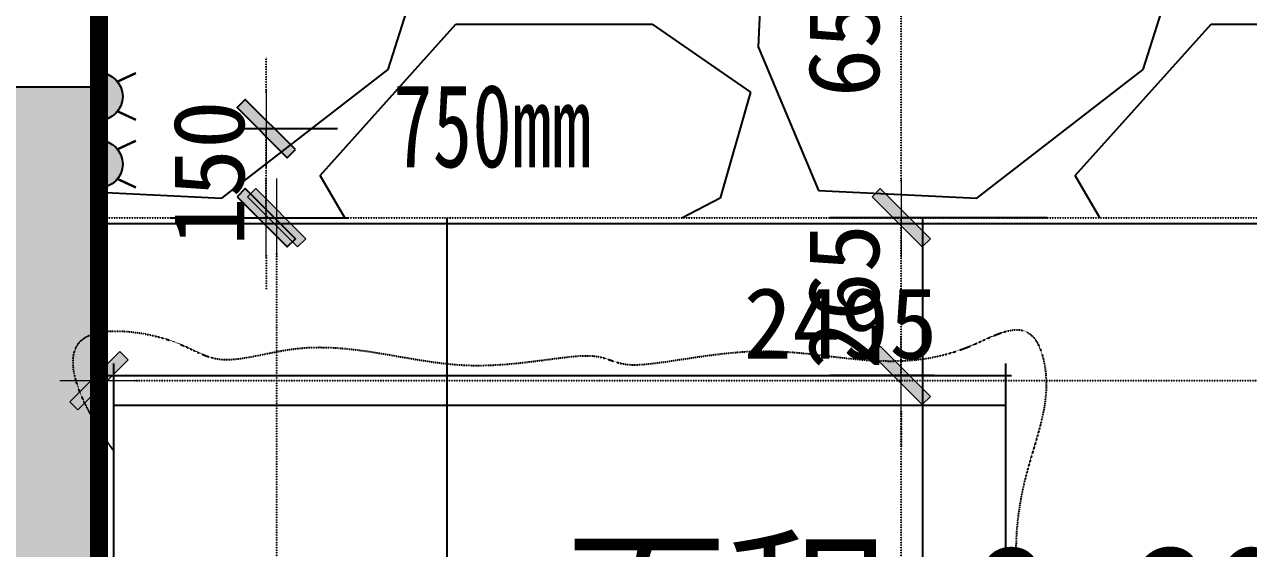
# Model space of a CAD drawing. Header units: millimetres. Extents: x -23568 to 99064, y -162914 to -58422.
# Drawn here: x 22419 to 24478, y -61842 to -60961 of the extents above; entities that cross this region are included whole.
import ezdxf

# ---------------------------------------------------------------- set-up
doc = ezdxf.new("R2010")
doc.units = ezdxf.units.MM
doc.header["$LTSCALE"] = 0.01
for name, pattern in [('ACAD_ISO03W100', [30, 12, -18]), ('HIDDEN', [9.524999999999999, 6.35, -3.175]), ('HIDDEN2', [0.1875, 0.125, -0.0625])]:
    doc.linetypes.add(name, pattern=pattern)
for name, color, linetype in [('AREA', 1, 'Continuous'), ('FC-【地面材质】', 250, 'Continuous'), ('FF-FURN【平面家具】', 51, 'Continuous'), ('RC-FUN【家具参考线】', 250, 'ACAD_ISO03W100'), ('WALL-【原始墙体】', 6, 'Continuous'), ('X▲【插座定位】', 30, 'Continuous')]:
    doc.layers.add(name, color=color, linetype=linetype)
doc.layers.add('FF-Dim【平面家具尺】', color=44, linetype='Continuous', lineweight=0)
doc.layers.add('Q◆【 新建墙体填充】', color=51, linetype='Continuous', lineweight=0)
doc.styles.add('中文字体', font='', dxfattribs={"width": 0.7})
doc.styles.add('宋体', font='')
doc.styles.add('黑体', font='simhei.ttf')
doc.styles.get('中文字体').set_extended_font_data('SimSun')
doc.styles.get('宋体').set_extended_font_data('SimSun')
doc.dimstyles.new('知乐家-尺寸1：60', dxfattribs={"dimscale": 60, "dimtxt": 2, "dimasz": 1, "dimexe": 2, "dimexo": 2, "dimgap": 0.6, "dimtad": 1, "dimdec": 0, "dimdsep": 46, "dimtxsty": '宋体', "dimblk": 'WS-cj', "dimcen": 1, "dimclrd": 44, "dimclre": 44, "dimclrt": 2, "dimadec": 0, "dimazin": 2, "dimtfac": 1, "dimtdec": 4, "dimtix": 1, "dimtmove": 2, "dimatfit": 3, "dimldrblk": 'CCD_Leader_Arrow', "dimfxl": 0, "dimtolj": 1, "dimarcsym": 0})

# ---------------------------------------------------------------- blocks, each defined once
blk = doc.blocks.new('8686')
at = {"layer": 'RC-FUN【家具参考线】'}
h = blk.add_hatch(color=250, dxfattribs=at)
h.dxf.hatch_style = 1
h.paths.add_polyline_path([(132249.7132588396, -326963.4323216762), (131469.7132588396, -326963.4323216762), (131469.7132588396, -327218.4323216762), (132034.7132588396, -327218.4323216762), (132034.7132588396, -328928.4323216762), (132249.7132588396, -328928.4323216762)])
h.paths.add_polyline_path([(134854.7132588396, -326373.4323216762), (134424.7132588396, -326373.4323216762), (134424.7132588396, -327183.4323216762), (134854.7132588396, -327183.4323216762)])
at = {"layer": 'RC-FUN【家具参考线】', "color": 250}
for p, q in [((132249.7132588396, -326373.4323216762), (132249.7132588396, -329448.4323216823)), ((131469.7132588396, -326963.4323216762), (132249.7132588396, -326963.4323216762)), ((132249.7132588396, -327183.4323216762), (134424.7132588396, -327183.4323216762))]:
    blk.add_line(p, q, dxfattribs=at)
at = {"layer": 'RC-FUN【家具参考线】', "color": 250, "ltscale": 1000}
for p, q in [((132274.7132588396, -329448.4323216821), (132274.7132588396, -327428.4323216821)), ((133774.7132588396, -327428.4323216821), (133774.7132588396, -329448.4323216821)), ((132264.7132588396, -327448.4323216821), (133784.7132588396, -327448.4323216821)), ((132274.7132588443, -327498.4323216821), (133774.7132588443, -327498.4323216821))]:
    blk.add_line(p, q, dxfattribs=at)
at = {"layer": 'RC-FUN【家具参考线】', "color": 250, "linetype": 'HIDDEN2', "ltscale": 2}
blk.add_open_spline([(132274.7132588396, -327575.4449463518), (132204.5770259417, -327477.0157889248), (132175.7375273556, -327359.4152255541), (132385.646462109, -327381.224293154), (132443.189226819, -327440.2136866127), (132633.8783777888, -327375.136868828), (132853.083905462, -327457.4131121353), (133097.2030727785, -327398.7191390097), (133124.9264776821, -327448.9201922739), (133408.4577383402, -327375.136868828), (133625.9617725781, -327465.3844026197), (133822.6772683393, -327339.7631714619), (133854.1429990337, -327482.3375386897), (133741.3521088015, -327784.2670155435), (133865.9427715036, -327949.5386619357), (133798.5386525047, -328174.2389373278), (133777.8945379384, -328280.795706319), (133774.7132588396, -328355.6474282462)], degree=3, knots=[0, 0, 0, 0, 140.356688476182, 240.8554446873909, 374.2720853286543, 514.6287738048363, 800.9606172929268, 1037.309606452833, 1234.977718241969, 1501.883052090467, 1872.056655095536, 1990.732643233896, 2052.345441917744, 2125.407537265897, 2467.000811467907, 2608.004871155151, 2786.638855637272, 2786.638855637272, 2786.638855637272, 2786.638855637272], dxfattribs=at)
blk = doc.blocks.new('做成ACAD TuKuai0636')
at = {"color": 57, "ltscale": 1000}
for points, knots in [([(100.2069638771718, 275.4432948553876), (79.32974262213247, 282.7027920317778), (39.92561120927712, 296.4045283517044), (-44.06754903439287, 335.4754516972171), (-121.3273710579015, 310.7116286785167), (-219.0496787131051, 365.6770332756278), (-231.0559953865813, 278.5950681517425), (-155.8264637695611, 232.6625734750705), (-155.6477101688142, 166.5424712913518), (-155.5895637603462, 145.0343928386283)], [0, 0, 0, 0, 70.31432678365843, 132.7128231740299, 281.0688598070606, 345.0302338193085, 373.1437014927582, 508.8994229729173, 574.3491484911432, 574.3491484911432, 574.3491484911432, 574.3491484911432]), ([(207.8228573021261, 112.0388306689274), (273.5519065339249, 218.8370825659076), (370.7654711092255, 376.792185806582), (188.491451956892, 332.5718443883525), (101.0490501459353, 309.2919258441252), (44.00018730518786, 308.1694949061202), (6.263015583717788, 307.4270196499128)], [0, 0, 0, 0, 257.1921423105975, 380.3883553313707, 440.1887608689407, 557.0453405879102, 557.0453405879102, 557.0453405879102, 557.0453405879102]), ([(228.7906810419881, 175.9679419141321), (271.6292417485747, 96.39338312388281), (354.6726808896346, -57.86355084119714), (139.9141032638508, 27.83285247100866), (40.273468677864, 8.27272800783976), (-37.64379524436663, -9.3946549660468), (-119.1283275726237, 12.87727041784092), (-181.4571571699562, 13.69389551141649), (-274.98941614051, -10.74400845143828), (-156.7462526304516, 133.2375518875488), (-149.937445595242, 203.4417073008663), (-147.1330254988497, 232.3574840697402)], [0, 0, 0, 0, 197.9852202442749, 383.7984590752486, 461.5368521979622, 537.0636092165665, 629.1387148429394, 719.3419847781337, 744.1837658051679, 895.0413466245873, 1000.692483193347, 1000.692483193347, 1000.692483193347, 1000.692483193347])]:
    blk.add_open_spline(points, degree=3, knots=knots, dxfattribs=at)
blk = doc.blocks.new('wer')
at = {"ltscale": 1000}
for p, q in [((40587.31852469482, -307688.5622454336, 4.338371586642464e-09), (40587.31852469482, -305668.5622454336, 4.338371586642464e-09)), ((42087.31852469482, -305668.5622454336, 4.338371586642464e-09), (40587.31852469482, -305668.5622454336, 4.335643102537145e-09)), ((42087.31852469482, -305668.5622454336, 4.338371586642464e-09), (42087.31852469482, -307688.5622454336, 4.338371586642464e-09)), ((42097.31852469482, -307668.5622454336, 4.338371586642464e-09), (40577.31852469482, -307668.5622454336, 4.338371586642464e-09))]:
    blk.add_line(p, q, dxfattribs=at)
at = {"color": 57, "linetype": 'HIDDEN2', "ltscale": 2}
blk.add_line((42087.31852469482, -305703.1766934814, 4.338371586642464e-09), (40587.31852469482, -305703.1766934813, 4.335643102537145e-09), dxfattribs=at)
at = {"color": 58, "ltscale": 1000}
for p, q in [((42087.31852469482, -305718.1766934814, 4.338371586642464e-09), (40587.31852469482, -305718.1766934815, 4.335643102537145e-09)), ((42087.31852469482, -306228.5622454336, 4.338371586642464e-09), (40587.31852469482, -307078.7294421066, 4.338371586642464e-09)), ((40587.31852469482, -306268.5622454336, 4.338371586642464e-09), (41969.3977560469, -306268.5622454336, 4.338371586642464e-09))]:
    blk.add_line(p, q, dxfattribs=at)
at = {"color": 57, "linetype": 'ACAD_ISO03W100', "ltscale": 2}
for p, q in [((42087.31852469482, -306208.5622454336, 4.338371586642464e-09), (40587.31852469482, -306890.1422221374, 4.338371586642464e-09)), ((40587.31852469482, -306348.5622454336, 4.338371586642464e-09), (41862.17006451653, -306348.5622454337, 4.338371586642464e-09))]:
    blk.add_line(p, q, dxfattribs=at)
at = {"color": 57, "ltscale": 1000}
for p, q in [((42087.31852469016, -307268.5622454336, 4.338371586642464e-09), (40587.31852469016, -307268.5622454336, 4.338371586642464e-09)), ((42087.31852469016, -307618.5622454336, 4.338371586642464e-09), (40587.31852469016, -307618.5622454336, 4.338371586642464e-09))]:
    blk.add_line(p, q, dxfattribs=at)
at = {"color": 57, "linetype": 'HIDDEN2', "ltscale": 2}
blk.add_open_spline([(42087.31852469482, -307541.5496207639, 4.338371586642464e-09), (42157.45475759269, -307639.9787781909, 4.338371586642464e-09), (42186.29425617883, -307757.5793415615, 4.338371586642464e-09), (41976.38532142544, -307735.7702739617, 4.338371586642464e-09), (41918.84255671541, -307676.780880503, 4.338371586642464e-09), (41728.15340574568, -307741.8576982877, 4.338371586642464e-09), (41508.94787807244, -307659.5814549804, 4.338371586642464e-09), (41264.82871075597, -307718.275428106, 4.338371586642464e-09), (41237.1053058523, -307668.0743748418, 4.338371586642464e-09), (40953.57404519425, -307741.8576982877, 4.338371586642464e-09), (40736.07001095631, -307651.610164496, 4.338371586642464e-09), (40539.35451519518, -307777.2313956538, 4.338371586642464e-09), (40507.8887845007, -307634.657028426, 4.338371586642464e-09), (40620.6796747329, -307332.7275515721, 4.338371586642464e-09), (40496.0890120308, -307167.45590518, 4.338371586642464e-09), (40563.4931310297, -306942.7556297879, 4.338371586642464e-09), (40584.13724559609, -306836.1988607966, 4.338371586642464e-09), (40587.31852469482, -306761.3471388695, 4.338371586642464e-09)], degree=3, knots=[0, 0, 0, 0, 140.356688476182, 240.8554446873909, 374.2720853286543, 514.6287738048363, 800.9606172929268, 1037.309606452833, 1234.977718241969, 1501.883052090467, 1872.056655095536, 1990.732643233896, 2052.345441917744, 2125.407537265897, 2467.000811467907, 2608.004871155151, 2786.638855637272, 2786.638855637272, 2786.638855637272, 2786.638855637272], dxfattribs=at)
at = {"color": 51, "linetype": 'Continuous'}
for p in [(40953.85752038721, -306144.0429307025, 4.338371586642464e-09), (41646.04076818929, -306157.0368699709, 4.338371586642464e-09)]:
    blk.add_blockref('做成ACAD TuKuai0636', p, dxfattribs=at)
blk = doc.blocks.new('WS-cj')
blk.add_hatch(color=2).paths.add_polyline_path([(0.5879038905250127, 0.8177135944101792), (-0.8177135944101792, -0.5879038905250127), (-0.5879038905245579, -0.817713594410634), (0.817713594410634, 0.5879038905247853)])
at = {"color": 2, "linetype": 'ByBlock', "lineweight": 0}
for p, q in [((-1.099999999999909, 0), (0, 0)), ((0, 0), (1.099999999999909, 0))]:
    blk.add_line(p, q, dxfattribs=at)
at = {"color": 2}
blk.add_lwpolyline([(0.5879038905250127, 0.8177135944101792), (-0.8177135944101792, -0.5879038905250127), (-0.5879038905245579, -0.817713594410634), (0.817713594410634, 0.5879038905247853)], close=True, dxfattribs=at)
blk = doc.blocks.new('*D298')
at = {"layer": 'Defpoints', "color": 0, "transparency": 16777216}
for p in [(23893.65846153282, -61285.601146072), (24069.27288711644, -61285.601146072), (24069.27288711644, -61550.60114607794)]:
    blk.add_point(p, dxfattribs=at)
at = {"layer": 'FF-Dim【平面家具尺】', "color": 44, "linetype": 'ACAD_ISO03W100', "lineweight": -2, "transparency": 16777216}
for p, q in [((23893.65846153282, -61225.601146072), (23893.65846153282, -61165.601146072)), ((23893.65846153282, -61550.60114607794), (23893.65846153282, -61285.601146072)), ((23893.65846153282, -61610.60114607794), (23893.65846153282, -61670.60114607794))]:
    blk.add_line(p, q, dxfattribs=at)
at = {"layer": 'FF-Dim【平面家具尺】', "color": 44, "lineweight": -2, "transparency": 16777216}
for p, q in [((23949.27288711644, -61285.601146072), (23773.65846153282, -61285.601146072)), ((23949.27288711644, -61550.60114607794), (23773.65846153282, -61550.60114607794))]:
    blk.add_line(p, q, dxfattribs=at)
at = {"layer": 'FF-Dim【平面家具尺】', "color": 44, "lineweight": -2, "transparency": 16777216, "xscale": 60, "yscale": 60, "zscale": 60}
for p, rotation in [((23893.65846153282, -61285.601146072), 270), ((23893.65846153282, -61550.60114607794), 90)]:
    blk.add_blockref('WS-cj', p, dxfattribs=dict(at, rotation=rotation))
at = {"layer": 'FF-Dim【平面家具尺】', "color": 2, "transparency": 16777216, "insert": (23797.6584615328, -61418.10114607497), "char_height": 120, "attachment_point": 5, "rotation": 90, "style": '宋体'}
blk.add_mtext('\\A1;265', dxfattribs=at)
blk = doc.blocks.new('CCD_Leader_Arrow')
at = {"color": 50, "linetype": 'ByBlock'}
blk.add_line((0, 0), (-1, 0), dxfattribs=at)
for points in [[(-0.8586479999999881, 0.6683735999999953), (-0.5965191999999888, 0.8519200000000069), (-0.2400000000000091, 0), (0, 0)], [(-0.8586479999999881, -0.6683735999999953), (-0.5965191999999888, -0.8519200000000069), (-0.2400000000000091, 0), (0, 0)]]:
    blk.add_solid(points, dxfattribs=at)
blk = doc.blocks.new('*D356')
at = {"layer": 'Defpoints', "color": 0, "transparency": 16777216}
for p in [(22544.27288711644, -61285.601146072), (22843.21347704947, -61285.601146072), (22544.27288711644, -63550.601146078)]:
    blk.add_point(p, dxfattribs=at)
at = {"layer": 'Q◆【 新建墙体填充】', "color": 44, "lineweight": -2, "transparency": 16777216}
for p, q in [((22664.27288711644, -61285.601146072), (22963.21347704947, -61285.601146072)), ((22664.27288711644, -63550.601146078), (22963.21347704947, -63550.601146078))]:
    blk.add_line(p, q, dxfattribs=at)
at = {"layer": 'Q◆【 新建墙体填充】', "color": 44, "linetype": 'ACAD_ISO03W100', "lineweight": -2, "transparency": 16777216}
blk.add_line((22843.21347704947, -63490.601146078), (22843.21347704947, -61345.601146072), dxfattribs=at)
at = {"layer": 'Q◆【 新建墙体填充】', "color": 44, "lineweight": -2, "transparency": 16777216, "xscale": 60, "yscale": 60, "zscale": 60}
for p, rotation in [((22843.21347704947, -61285.601146072), 90), ((22843.21347704947, -63550.601146078), 270)]:
    blk.add_blockref('WS-cj', p, dxfattribs=dict(at, rotation=rotation))
at = {"layer": 'Q◆【 新建墙体填充】', "color": 2, "transparency": 16777216, "insert": (22747.21347704944, -62418.10114607499), "char_height": 120, "attachment_point": 5, "rotation": 90, "style": '宋体'}
blk.add_mtext('\\A1;2265', dxfattribs=at)
blk = doc.blocks.new('*D357')
at = {"layer": 'Defpoints', "color": 0, "transparency": 16777216}
for p in [(22544.27288711643, -61285.60114607197), (25039.27288711559, -61285.60114607197), (22544.27288711643, -61559.66102623951)]:
    blk.add_point(p, dxfattribs=at)
at = {"layer": 'Q◆【 新建墙体填充】', "color": 44, "lineweight": -2, "transparency": 16777216}
for p, q in [((22544.27288711643, -61405.60114607197), (22544.27288711643, -61679.66102623951)), ((25039.27288711559, -61405.60114607197), (25039.27288711559, -61679.66102623951))]:
    blk.add_line(p, q, dxfattribs=at)
at = {"layer": 'Q◆【 新建墙体填充】', "color": 44, "linetype": 'ACAD_ISO03W100', "lineweight": -2, "transparency": 16777216}
blk.add_line((24979.27288711559, -61559.66102623951), (22604.27288711643, -61559.66102623951), dxfattribs=at)
at = {"layer": 'Q◆【 新建墙体填充】', "color": 44, "lineweight": -2, "transparency": 16777216, "xscale": 60, "yscale": 60, "zscale": 60, "rotation": 180}
blk.add_blockref('WS-cj', (22544.27288711643, -61559.66102623951), dxfattribs=at)
at = {"layer": 'Q◆【 新建墙体填充】', "color": 44, "lineweight": -2, "transparency": 16777216, "xscale": 60, "yscale": 60, "zscale": 60}
blk.add_blockref('WS-cj', (25039.27288711559, -61559.66102623951), dxfattribs=at)
at = {"layer": 'Q◆【 新建墙体填充】', "color": 2, "transparency": 16777216, "insert": (23791.77288711601, -61463.66102623951), "char_height": 120, "attachment_point": 5, "style": '宋体'}
blk.add_mtext('\\A1;2495', dxfattribs=at)
blk = doc.blocks.new('*D360')
at = {"layer": 'Defpoints', "color": 0, "transparency": 16777216}
for p in [(23893.65846153288, -61550.60114607794), (24069.27288711644, -61550.60114607794), (24069.27288711644, -63550.60114607835)]:
    blk.add_point(p, dxfattribs=at)
at = {"layer": 'FF-Dim【平面家具尺】', "color": 44, "lineweight": -2, "transparency": 16777216}
for p, q in [((23949.27288711644, -61550.60114607794), (23773.65846153288, -61550.60114607794)), ((23949.27288711644, -63550.60114607835), (23773.65846153288, -63550.60114607835))]:
    blk.add_line(p, q, dxfattribs=at)
at = {"layer": 'FF-Dim【平面家具尺】', "color": 44, "linetype": 'ACAD_ISO03W100', "lineweight": -2, "transparency": 16777216}
blk.add_line((23893.65846153288, -63490.60114607835), (23893.65846153288, -61610.60114607794), dxfattribs=at)
at = {"layer": 'FF-Dim【平面家具尺】', "color": 44, "lineweight": -2, "transparency": 16777216, "xscale": 60, "yscale": 60, "zscale": 60}
for p, rotation in [((23893.65846153288, -61550.60114607794), 90), ((23893.65846153288, -63550.60114607835), 270)]:
    blk.add_blockref('WS-cj', p, dxfattribs=dict(at, rotation=rotation))
at = {"layer": 'FF-Dim【平面家具尺】', "color": 2, "transparency": 16777216, "insert": (23797.65846153286, -62550.60114607814), "char_height": 120, "attachment_point": 5, "rotation": 90, "style": '宋体'}
blk.add_mtext('\\A1;2000', dxfattribs=at)
blk = doc.blocks.new('*D361')
at = {"layer": 'Defpoints', "color": 0, "transparency": 16777216}
for p in [(23893.65846153288, -60635.601146072), (24259.07666008142, -60635.601146072), (24259.07666008142, -61285.601146072)]:
    blk.add_point(p, dxfattribs=at)
at = {"layer": 'FF-Dim【平面家具尺】', "color": 44, "lineweight": -2, "transparency": 16777216}
for p, q in [((24139.07666008142, -60635.601146072), (23773.65846153288, -60635.601146072)), ((24139.07666008142, -61285.601146072), (23773.65846153288, -61285.601146072))]:
    blk.add_line(p, q, dxfattribs=at)
at = {"layer": 'FF-Dim【平面家具尺】', "color": 44, "linetype": 'ACAD_ISO03W100', "lineweight": -2, "transparency": 16777216}
blk.add_line((23893.65846153288, -61225.601146072), (23893.65846153288, -60695.601146072), dxfattribs=at)
at = {"layer": 'FF-Dim【平面家具尺】', "color": 44, "lineweight": -2, "transparency": 16777216, "xscale": 60, "yscale": 60, "zscale": 60}
for p, rotation in [((23893.65846153288, -60635.601146072), 90), ((23893.65846153288, -61285.601146072), 270)]:
    blk.add_blockref('WS-cj', p, dxfattribs=dict(at, rotation=rotation))
at = {"layer": 'FF-Dim【平面家具尺】', "color": 2, "transparency": 16777216, "insert": (23797.65846153286, -60960.601146072), "char_height": 120, "attachment_point": 5, "rotation": 90, "style": '宋体'}
blk.add_mtext('\\A1;650', dxfattribs=at)
blk = doc.blocks.new('*D362')
at = {"layer": 'Defpoints', "color": 0, "transparency": 16777216}
for p in [(22569.27288711643, -61550.60114607785), (24069.27288711643, -61550.60114607791), (24069.27288711643, -62952.34536206565)]:
    blk.add_point(p, dxfattribs=at)
at = {"layer": 'FF-Dim【平面家具尺】', "color": 44, "lineweight": -2, "transparency": 16777216}
for p, q in [((22569.27288711643, -62592.34536206565), (22569.27288711643, -63072.34536206565)), ((24069.27288711643, -62592.34536206565), (24069.27288711643, -63072.34536206565))]:
    blk.add_line(p, q, dxfattribs=at)
at = {"layer": 'FF-Dim【平面家具尺】', "color": 44, "linetype": 'ACAD_ISO03W100', "lineweight": -2, "transparency": 16777216}
blk.add_line((22629.27288711643, -62952.34536206565), (24009.27288711643, -62952.34536206565), dxfattribs=at)
at = {"layer": 'FF-Dim【平面家具尺】', "color": 44, "lineweight": -2, "transparency": 16777216, "xscale": 60, "yscale": 60, "zscale": 60, "rotation": 180}
blk.add_blockref('WS-cj', (22569.27288711643, -62952.34536206565), dxfattribs=at)
at = {"layer": 'FF-Dim【平面家具尺】', "color": 44, "lineweight": -2, "transparency": 16777216, "xscale": 60, "yscale": 60, "zscale": 60}
blk.add_blockref('WS-cj', (24069.27288711643, -62952.34536206565), dxfattribs=at)
at = {"layer": 'FF-Dim【平面家具尺】', "color": 2, "transparency": 16777216, "insert": (23319.27288711643, -62856.34536206565), "char_height": 120, "attachment_point": 5, "style": '宋体'}
blk.add_mtext('\\A1;1500', dxfattribs=at)
blk = doc.blocks.new('A$C14176A33')
at = {"layer": 'X▲【插座定位】'}
h = blk.add_hatch(color=256, dxfattribs=at)
h.dxf.hatch_style = 1
h.paths.add_polyline_path([(3.128102491856589, -3.196513716829941e-06, 1), (0.395853344506213, -3.196513716829941e-06)])
blk.add_line((0.3653781063412679, -3.196513716829941e-06), (3.158577730021534, -3.196513716829941e-06), dxfattribs=at)
at = {"layer": 'X▲【插座定位】', "const_width": 0.1396599811840133}
for points in [[(0.9086349971048548, 1.066815536845388), (0.4157401191414464, 2.128755250115501)], [(2.615320839257947, 1.066815536845388), (3.108215717221356, 2.128755250115501)]]:
    blk.add_lwpolyline(points, dxfattribs=at)
at = {"layer": 'X▲【插座定位】'}
blk.add_arc((1.761977918180674, -3.196513716829941e-06), 1.366124573674822, 0, 180, dxfattribs=at)
blk = doc.blocks.new('*D422')
at = {"layer": 'Defpoints', "color": 0, "transparency": 16777216}
for p in [(22658.66607591139, -61135.601146072), (22825.65560491427, -61135.601146072), (22658.66607591139, -61285.601146072)]:
    blk.add_point(p, dxfattribs=at)
at = {"layer": 'X▲【插座定位】', "color": 44, "linetype": 'ACAD_ISO03W100', "lineweight": -2, "transparency": 16777216}
for p, q in [((22825.65560491427, -61075.601146072), (22825.65560491427, -61015.601146072)), ((22825.65560491427, -61285.601146072), (22825.65560491427, -61135.601146072)), ((22825.65560491427, -61345.601146072), (22825.65560491427, -61405.601146072))]:
    blk.add_line(p, q, dxfattribs=at)
at = {"layer": 'X▲【插座定位】', "color": 44, "lineweight": -2, "transparency": 16777216}
for p, q in [((22778.66607591139, -61135.601146072), (22945.65560491427, -61135.601146072)), ((22778.66607591139, -61285.601146072), (22945.65560491427, -61285.601146072))]:
    blk.add_line(p, q, dxfattribs=at)
at = {"layer": 'X▲【插座定位】', "color": 44, "lineweight": -2, "transparency": 16777216, "xscale": 60, "yscale": 60, "zscale": 60}
for p, rotation in [((22825.65560491427, -61135.601146072), 270), ((22825.65560491427, -61285.601146072), 90)]:
    blk.add_blockref('WS-cj', p, dxfattribs=dict(at, rotation=rotation))
at = {"layer": 'X▲【插座定位】', "color": 2, "transparency": 16777216, "insert": (22729.65560491425, -61210.601146072), "char_height": 120, "attachment_point": 5, "rotation": 90, "style": '宋体'}
blk.add_mtext('\\A1;150', dxfattribs=at)

msp = doc.modelspace()

# ---------------------------------------------------------------- hatches: boundary and pattern name
at = {"layer": 'FC-【地面材质】'}
h = msp.add_hatch(dxfattribs=at)
h.set_pattern_fill('GRAVEL', color=8, scale=50)
h.set_pattern_definition([(228.0127875, (-108791.0403717232, 253420.0295474606), (-10160.0000007979, -11429.99999929089), [170.86072, -16915.2418197825]), (184.969741, (-108905.3403717232, 253293.0295474606), (15239.99999397025, 1270.000072348962), [293.2023599999998, -29027.02444676199]), (132.5104471, (-109197.4403717232, 253267.6295474606), (12700.00000536375, -13969.99999512298), [206.74076, -20467.36139705]), (267.273689, (-109692.7403717232, 252950.1295474606), (1270.000002659863, 25399.99999986657), [267.0022599999999, -26433.21871286899]), (292.83365418, (-109705.4403717232, 252683.4295474606), (-6350.000000531704, 15239.99999977773), [261.8168499999999, -25919.90387267199]), (357.2736889999999, (-109603.8403717232, 252442.1295474606), (-25399.99999986657, 1270.000002659864), [267.0022599999999, -26433.21871286899]), (37.69424047, (-109337.1403717232, 252429.4295474606), (-16509.99999926795, -12700.00000095021), [353.09683, -34956.55765712351]), (72.25532837, (-109057.7403717232, 252645.3295474606), (8890.000002389645, 27939.99999923943), [333.35976, -33002.6283009525]), (121.42956562, (-108956.1403717232, 252962.8295474606), (-10160.00000144156, 16509.99999911301), [267.9065, -26522.77284935601]), (175.2363583, (-109095.8403717232, 253191.4295474606), (13969.99999979976, -1270.000002194628), [305.8566399999999, -14986.96847499999]), (222.3974378, (-109400.6403717232, 253216.8295474606), (-15239.99999951233, -13970.000000532), [395.53896, -39158.3862560885]), (138.81407483, (-108435.4403717232, 252937.4295474606), (-8889.999999466754, 7620.000000619591), [135.00227, -13365.282912172]), (171.4692344, (-108537.0403717232, 253026.3295474606), (16510.00000044483, -2539.999997118671), [256.84099, -25427.31949852]), (225, (-108791.0403717232, 253064.4295474606), (-1.77635683940025e-13, -1270.00000000012), [179.60467, -1616.446554214]), (203.19859051, (-108879.9403717232, 253216.8295474606), (6350.000000173045, 2539.999999554667), [96.72065999999995, -9575.311184446993]), (291.80140949, (-108968.8403717232, 253178.7295474606), (-1270.000000265748, 3809.999999911436), [136.78281, -6702.376495]), (30.96375653, (-108918.0403717232, 253051.7295474606), (3810.000000093191, 2539.999999860563), [222.1598299999999, -7183.149076454998]), (161.56505118, (-108727.5403717232, 253166.0295474606), (2540.000000066291, -1269.999999866877), [160.64357, -3855.449058414]), (16.389540334, (-109705.4403717232, 253178.7295474606), (12700.00000000007, 3810.000000000122), [225.044, -22279.4133362695]), (70.34617594, (-109489.5403717232, 253242.2295474606), (-5080.000000464658, -13969.9999998352), [188.79947, -18691.1078391]), (293.19859051, (-108727.5403717232, 253420.0295474606), (-2539.999999556631, 6350.000000177643), [193.4400499999999, -9478.591794446993]), (343.6104596700001, (-108651.3403717232, 253242.2295474606), (-12700.00000026614, 3809.99999911143), [225.0439999999999, -22279.41333626999]), (339.44395478, (-109705.4403717232, 252391.3295474606), (-6349.999999999931, 2540.000000000105), [217.0175999999999, -10633.867156553]), (294.7751406, (-109502.2403717232, 252315.1295474606), (-6350.000007558465, 13969.99999656363), [181.83606, -18001.79669036]), (66.80140949, (-108714.8403717232, 252150.0295474606), (2539.999999601149, 6350.000000159651), [193.44005, -9478.591794446998]), (17.35402464, (-108638.6403717232, 252327.8295474606), (-16509.99999967151, -5080.000001066232), [212.8913700000001, -21076.1879901]), (69.44395478, (-109337.1403717232, 252150.0295474606), (-2540.000000044231, -6349.999999982316), [108.5088, -10742.375956553]), (101.309932474, (-108791.0403717232, 252150.0295474606), (-1270.0000000002, 5080.000000000185), [64.7573, -6410.997482263001]), (165.963756532, (-108803.7403717232, 252213.5295474606), (3809.999999999756, -1269.999999999932), [261.81685, -4974.5272945345]), (186.00900596, (-109057.7403717232, 252277.0295474606), (12699.99999993268, 1270.000000664677), [242.6334999999999, -24020.68243166849]), (303.69006753, (-108918.0403717232, 252937.4295474606), (-1270.000000176484, 2539.999999911851), [183.16194, -4395.88817984]), (353.15722659, (-108816.4403717232, 252785.0295474606), (21590.00000013284, -2539.999998869697), [319.77838, -31658.0045325155]), (60.9453959, (-108498.9403717232, 252746.9295474606), (-5080.000000139843, -8889.999999920126), [130.75412, -12944.696159055]), (90, (-108435.4403717232, 252861.2295474606), (-1270, 1270), [76.2, -1193.8]), (120.25643716, (-109083.1403717232, 252315.1295474606), (5079.999999378582, -8890.000000354898), [176.43348, -17466.9703866]), (48.01278749999999, (-109172.0403717232, 252467.5295474606), (10160.00000083767, 11429.9999992551), [341.72144, -16744.3810997825]), (0, (-108943.4403717232, 252721.5295474606), (1270, 1270), [330.2, -939.8]), (325.3048465, (-108613.2403717232, 252721.5295474606), (12700.00000481076, -8889.999993127289), [200.80478, -19879.65836207]), (254.0546040999999, (-108448.1403717232, 252607.2295474606), (-1269.999999911278, -5080.000000022374), [184.91454, -9060.825019386]), (207.64597536, (-108498.9403717232, 252429.4295474606), (-24130.00000088667, -12699.99999831538), [301.0725499999998, -29806.23221146899]), (175.42607874, (-108765.6403717232, 252289.7295474606), (-16509.99999999941, 1269.999999999739), [318.51473, -31532.92322812])])
h.paths.add_polyline_path([(24719.27288711643, -60635.60114607197), (22544.27288711643, -60635.60114607197), (22544.27288711643, -61285.60114607197), (24719.27288711643, -61285.60114607197)])
h = msp.add_hatch(dxfattribs=at)
h.set_pattern_fill('_USER', color=8, scale=800, double=1, pattern_type=0)
h.set_pattern_definition([(0, (22329.27288711643, -67695.60114607197), (0, 800), []), (90, (22329.27288711643, -67695.60114607197), (-800, 4.898587196589413e-14), [])])
h.paths.add_polyline_path([(22329.27288711643, -61320.60114607197), (21764.27288711643, -61320.60114607197), (19709.27288711643, -61320.60114607197), (19229.27288711643, -61320.60114607197), (19229.27288711593, -64015.60114607197), (19229.27288711591, -64065.60114607192), (19129.27288711599, -64065.60114607192), (19129.27288711649, -62995.60114607197), (19014.27288711643, -62995.60114607197), (19014.27288711643, -60765.60114607197), (18814.27288711643, -60765.60114607197), (16329.27288711643, -60765.60114607197), (16124.27288711643, -60765.60114607197), (16124.27288711643, -63960.60114607197), (16124.27288711643, -64075.60114607197), (17124.27288711643, -64075.60114607186), (17124.27288711643, -63475.60114607186), (18124.27288711643, -63475.60114607186), (18124.27288711643, -64175.60114607197), (18024.27288711643, -64175.60114607197), (18024.27288711643, -63575.60114607186), (17224.27288711643, -63575.60114607186), (17224.27288711643, -64075.60114607186), (17224.27288711643, -64175.60114607192), (17224.27288711643, -65475.60114607197), (18014.27288711643, -65475.60114607197), (19129.27288711643, -65475.60114607197), (19129.27288711596, -64915.60114607192), (19229.27288711591, -64915.60114607197), (19229.27288711591, -65025.60114607203), (19229.27288711643, -65605.60114607197), (19229.27288711643, -65725.60114607197), (19229.27288711643, -66275.60114607197), (19129.27288711643, -66275.60114607203), (19129.27288711643, -65575.60114607197), (18014.27288711643, -65575.60114607197), (18014.27288711643, -65725.60114607197), (17564.27288711643, -65725.60114607197), (16724.27288711643, -65725.60114607197), (16724.27288711643, -65875.60114607197), (16724.27288711643, -66070.60114607197), (16119.27288711643, -66070.60114607197), (16119.27288711643, -66240.60114607197), (16119.27288711643, -67300.60114607197), (16119.27288711643, -67470.60114607197), (16724.27288711643, -67470.60114607197), (16724.27288711643, -67670.60114607197), (18354.27288711643, -67670.60114607197), (18354.27288711643, -67000.60114607197), (19014.27288711643, -67000.60114607197), (19229.27288711643, -67000.60114607197), (19229.27288711643, -67695.60114607197), (19699.27288711643, -67695.60114607197), (21069.27288711745, -67695.60114607122), (22149.27288711556, -67695.60114607197), (22329.27288711643, -67695.60114607197), (22329.27288711643, -65290.60114607197), (27489.27288711643, -65290.60114607197), (27489.27288711643, -63800.60114607197), (26844.27288711643, -63800.60114607197), (26689.27288711314, -63800.60114607197), (26689.27288711643, -64250.60114607186), (26539.27288711646, -64250.60114607296), (26539.27288711559, -64130.60114606482), (26589.27288711559, -64130.60114607128), (26589.27288711139, -63560.60114607197), (26844.27288711643, -63560.60114607197), (27784.27288711643, -63560.60114607197), (27784.27288711643, -61285.60114607197), (27664.27288711643, -61285.60114607197), (25639.27288711559, -61285.60114607197), (25639.27288711559, -61385.60114607197), (25639.27288711559, -62830.60114607197), (25139.27288711559, -62830.60114607197), (25139.27288711559, -64130.60114607197), (25689.27288711559, -64130.60114607197), (25689.27288711646, -64250.60114607215), (24989.27288711559, -64250.60114607197), (24989.27288711559, -64130.60114607197), (25039.27288711559, -64130.60114607197), (25039.27288711559, -62730.60114607197), (25539.27288711559, -62730.60114607197), (25539.27288711559, -61385.60114607197), (25039.27288711559, -61385.60114607197), (25039.27288711559, -61285.60114607197), (24719.27288711643, -61285.60114607197), (22544.27288711643, -61285.60114607197), (22544.27288711643, -63550.60114607797), (24089.27288711643, -63550.60114607832), (24089.27288711628, -64130.6011460778), (24139.27288711559, -64130.6011460778), (24139.27288711559, -64250.60114607838), (23989.27288711625, -64250.60114607832), (23989.2728871164, -63650.60114607832), (22429.27288711643, -63650.60114607785), (22429.27288711643, -64250.60114607197), (22329.27288711643, -64250.60114607197)])
at = {"layer": 'WALL-【原始墙体】'}
h = msp.add_hatch(color=8, dxfattribs=at)
h.dxf.hatch_style = 1
h.paths.add_polyline_path([(22544.27288711643, -61065.60114607197), (21764.27288711643, -61065.60114607197), (21764.27288711643, -61320.60114607197), (22329.27288711643, -61320.60114607197), (22329.27288711643, -63030.60114607197), (22544.27288711643, -63030.60114607197)])
h.paths.add_polyline_path([(25149.27288711643, -60475.60114607197), (24719.27288711643, -60475.60114607197), (24719.27288711643, -61285.60114607197), (25149.27288711643, -61285.60114607197)])

# ---------------------------------------------------------------- linework, layer by layer
at = {"layer": 'AREA', "linetype": 'HIDDEN', "ltscale": 18, "const_width": 30}
msp.add_lwpolyline([(25539.27288711559, -61385.60114607197), (25039.27288711559, -61385.60114607197), (25039.27288711559, -61285.60114607197), (24719.27288711643, -61285.60114607197), (24719.27288711643, -60635.60114607197), (22544.27288711643, -60635.60114607197), (22544.27288711643, -63550.60114607797), (24089.27288711643, -63550.60114607832), (24089.27288711628, -64130.6011460778), (24139.27288711559, -64130.6011460778), (24989.27288711559, -64130.60114607197), (25039.27288711559, -64130.60114607197), (25039.27288711559, -62730.60114607197), (25539.27288711559, -62730.60114607197)], close=True, dxfattribs=at)
at = {"layer": 'WALL-【原始墙体】'}
for p, q in [((22544.27288711643, -60475.60114607197), (22544.27288711643, -63550.60114607803)), ((21764.27288711643, -61065.60114607197), (22544.27288711643, -61065.60114607197))]:
    msp.add_line(p, q, dxfattribs=at)

# ---------------------------------------------------------------- block references
msp.add_blockref('8686', (-109705.4403717232, 265897.8311756043))
at = {"layer": 'FF-FURN【平面家具】', "color": 51, "rotation": 180}
msp.add_blockref('wer', (64656.5914118112, -369219.1633915114, -4.338371586642464e-09), dxfattribs=at)
at = {"layer": 'X▲【插座定位】', "color": 30, "ltscale": 0.5, "xscale": -29.22374429225496, "yscale": 29.22374429225496, "zscale": 29.22374429225496, "rotation": 270}
for p in [(22544.27298053053, -61133.04702122899), (22544.27298053053, -61246.8149834901)]:
    msp.add_blockref('A$C14176A33', p, dxfattribs=at)

# ---------------------------------------------------------------- texts
at = {"layer": 'AREA', "ltscale": 20, "insert": (23328.65078253848, -61836.1624452566), "char_height": 200, "attachment_point": 1, "style": '黑体'}
msp.add_mtext('面积=8.29平米^J周长=12.98米', dxfattribs=at)
at = {"layer": 'X▲【插座定位】', "color": 30, "ltscale": 0.5, "style": '中文字体', "width": 0.7}
msp.add_text('750mm', height=140, dxfattribs=at).set_placement((23038.80358703791, -61200.5658040804, 4.104130235545097e-09))

# ---------------------------------------------------------------- dimensions: what is measured, and where the dimension line sits
at = {"layer": 'FF-Dim【平面家具尺】'}
for base, p1, p2, picture, middle in [((23893.65846153288, -60635.601146072), (24259.07666008141, -61285.60114607197), (24259.07666008141, -60635.60114607197), '*D361', (23797.65846153286, -60960.601146072)), ((23893.65846153282, -61285.601146072), (24069.27288711643, -61550.60114607791), (24069.27288711643, -61285.60114607197), '*D298', (23797.6584615328, -61418.10114607497)), ((23893.65846153288, -61550.60114607794), (24069.27288711643, -63550.60114607832), (24069.27288711643, -61550.60114607791), '*D360', (23797.65846153286, -62550.60114607814))]:
    dim = msp.add_linear_dim(base=base, p1=p1, p2=p2, angle=90, dimstyle='知乐家-尺寸1：60', override={"dimfxl": 6, "dimarcsym": 1}, dxfattribs=at)
    dim.commit()
    dim.dimension.update_dxf_attribs({"geometry": picture, "text_midpoint": middle})
dim = msp.add_linear_dim(base=(24069.27288711643, -62952.34536206565), p1=(22569.27288711643, -61550.60114607785), p2=(24069.27288711643, -61550.60114607791), dimstyle='知乐家-尺寸1：60', override={"dimfxl": 6, "dimarcsym": 1}, dxfattribs=at)
dim.commit()
dim.dimension.update_dxf_attribs({"geometry": '*D362', "text_midpoint": (23319.27288711643, -62856.34536206565)})
at = {"layer": 'Q◆【 新建墙体填充】'}
dim = msp.add_linear_dim(base=(22843.21347704947, -61285.601146072), p1=(22544.27288711643, -63550.60114607797), p2=(22544.27288711643, -61285.60114607197), angle=90, dimstyle='知乐家-尺寸1：60', override={"dimfxl": 6, "dimarcsym": 1}, dxfattribs=at)
dim.commit()
dim.dimension.update_dxf_attribs({"geometry": '*D356', "text_midpoint": (22747.21347704944, -62418.10114607499)})
dim = msp.add_linear_dim(base=(22544.27288711643, -61559.66102623951), p1=(25039.27288711559, -61285.60114607197), p2=(22544.27288711643, -61285.60114607197), dimstyle='知乐家-尺寸1：60', override={"dimfxl": 6, "dimarcsym": 1}, dxfattribs=at)
dim.commit()
dim.dimension.update_dxf_attribs({"geometry": '*D357', "text_midpoint": (23791.77288711601, -61463.66102623951)})
at = {"layer": 'X▲【插座定位】'}
dim = msp.add_aligned_dim(p1=(22658.66607591139, -61285.60114607197), p2=(22658.66607591139, -61135.60114607197), distance=-166.98952900287986, dimstyle='知乐家-尺寸1：60', override={"dimfxl": 6, "dimarcsym": 1}, dxfattribs=at)
dim.commit()
dim.dimension.update_dxf_attribs({"geometry": '*D422', "text_midpoint": (22729.65560491425, -61210.601146072)})

doc.saveas('drawing.dxf')
